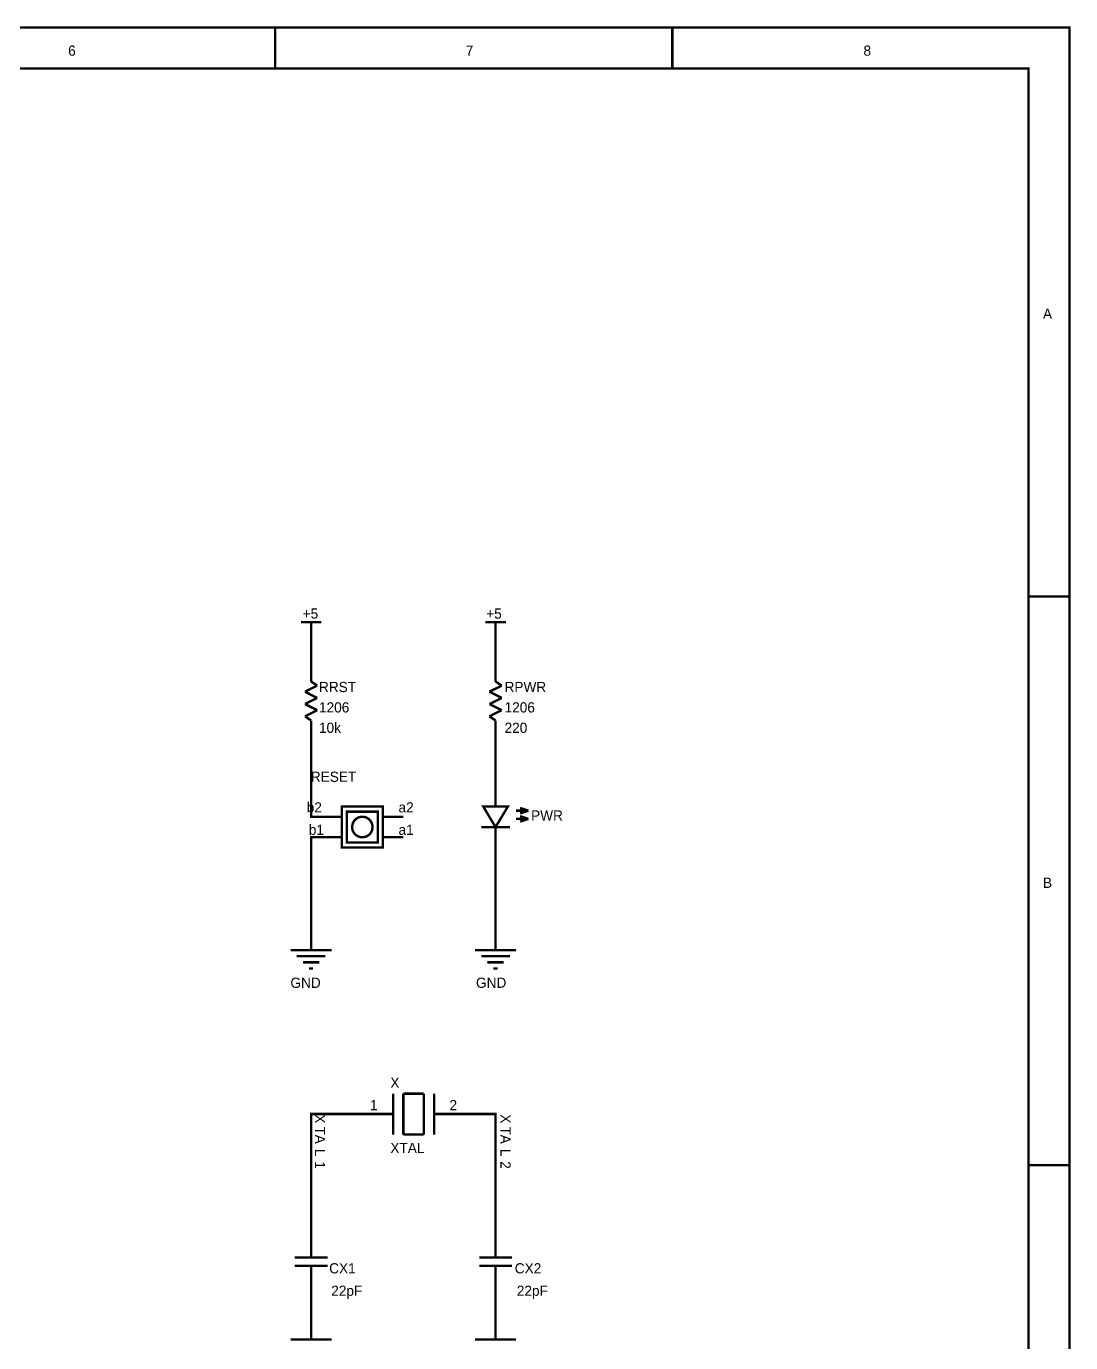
# Model space of a CAD drawing. Header units: millimetres. Extents: x 0 to 15.5, y 0 to 11.1.
# Drawn here: x 10.41 to 15.51, y 4.68 to 11.1 of the extents above; entities that cross this region are included whole.
import ezdxf

# ---------------------------------------------------------------- set-up
doc = ezdxf.new("R2010")
doc.units = ezdxf.units.MM
doc.header["$MEASUREMENT"] = 0
doc.layers.add('Sheet', color=255, linetype='Continuous')

msp = doc.modelspace()

# ---------------------------------------------------------------- linework, layer by layer
at = {"layer": 'Sheet'}
for points, const_width in [([(0, 11.0981), (15.5, 11.0981), (15.5, 0.0012), (0, 0.0012), (0, 11.0981)], 0.0118), ([(0, 11.0981), (0, 0.0012), (15.5, 0.0012), (15.5, 11.0981), (0, 11.0981), (0, 11.0981)], 0.0039), ([(0.2002, 10.8986), (15.3004, 10.8986), (15.3004, 0.2008), (0.2002, 0.2008), (0.2002, 10.8986)], 0.0118), ([(0.2002, 10.8986), (0.2002, 0.2008), (15.3004, 0.2008), (15.3004, 10.8986), (0.2002, 10.8986), (0.2002, 10.8986)], 0.0039), ([(11.9502, 7.2993), (11.9502, 7.0991), (12.1504, 7.0991), (12.1504, 7.2993), (11.9502, 7.2993), (11.9502, 7.2993)], 0.0118), ([(11.9502, 7.2993), (12.1504, 7.2993), (12.1504, 7.0991), (11.9502, 7.0991), (11.9502, 7.2993)], 0.0118), ([(11.9751, 7.2744), (11.9751, 7.1246), (12.1255, 7.1246), (12.1255, 7.2744), (11.9751, 7.2744), (11.9751, 7.2744)], 0.0118), ([(11.9751, 7.2744), (12.1255, 7.2744), (12.1255, 7.1246), (11.9751, 7.1246), (11.9751, 7.2744)], 0.0118), ([(12.7001, 7.1992), (12.6404, 7.2993), (12.7604, 7.2993), (12.7001, 7.1992)], 0.0118), ([(12.7001, 7.1992), (12.6404, 7.2993), (12.7604, 7.2993), (12.7001, 7.1992)], 0.0118)]:
    msp.add_lwpolyline(points, close=True, dxfattribs=dict(at, const_width=const_width))
at = {"layer": 'Sheet', "const_width": 0.0118}
for points in [[(11.625, 11.0981), (11.625, 10.8986)], [(13.5625, 11.0981), (13.5625, 10.8986)], [(15.5, 11.0981), (15.3004, 11.0981)], [(15.5, 11.0981), (15.5, 10.8986)], [(15.5, 8.3238), (15.3004, 8.3238)], [(11.7506, 8.1988), (11.8501, 8.1988)], [(11.8003, 8.0993), (11.8003, 8.1988)], [(12.6503, 8.1988), (12.7504, 8.1988)], [(12.7001, 8.0993), (12.7001, 8.1988)], [(11.8003, 8.0291), (11.8003, 8.0993)], [(12.7001, 8.0291), (12.7001, 8.0993)], [(11.8003, 7.929), (11.8003, 8.0291)], [(12.7001, 7.929), (12.7001, 8.0291)], [(11.8003, 7.9091), (11.8003, 7.929)], [(11.8302, 7.8892), (11.8003, 7.9091)], [(12.7001, 7.9091), (12.7001, 7.929)], [(12.7305, 7.8892), (12.7001, 7.9091)], [(11.7705, 7.8594), (11.8302, 7.8892)], [(11.8302, 7.8289), (11.7705, 7.8594)], [(11.7705, 7.7991), (11.8302, 7.8289)], [(12.6702, 7.8594), (12.7305, 7.8892)], [(12.7305, 7.8289), (12.6702, 7.8594)], [(12.6702, 7.7991), (12.7305, 7.8289)], [(11.8302, 7.7693), (11.7705, 7.7991)], [(11.7705, 7.7394), (11.8302, 7.7693)], [(12.7305, 7.7693), (12.6702, 7.7991)], [(12.6702, 7.7394), (12.7305, 7.7693)], [(11.8003, 7.7189), (11.7705, 7.7394)], [(11.8003, 7.699), (11.8003, 7.7189)], [(11.8003, 7.699), (11.8003, 7.5989)], [(12.7001, 7.7189), (12.6702, 7.7394)], [(12.7001, 7.699), (12.7001, 7.7189)], [(12.7001, 7.699), (12.7001, 7.5989)], [(11.8501, 7.2496), (11.8003, 7.2496), (11.8003, 7.5989)], [(12.7001, 7.3994), (12.7001, 7.5989)], [(12.7001, 7.2993), (12.7001, 7.3994)], [(11.9502, 7.2496), (11.8501, 7.2496)], [(12.0006, 7.1992), (12.0006, 7.2017), (12.0006, 7.2042), (12.0012, 7.2067), (12.0018, 7.2092), (12.0024, 7.2116), (12.003, 7.2141), (12.0037, 7.2166), (12.0043, 7.2191), (12.0055, 7.221), (12.0068, 7.2235), (12.008, 7.2253), (12.0093, 7.2272), (12.0105, 7.2297), (12.0118, 7.2315), (12.0136, 7.2334), (12.0155, 7.2346), (12.0167, 7.2365), (12.0186, 7.2384), (12.0205, 7.2396), (12.0223, 7.2409), (12.0248, 7.2421), (12.0267, 7.2433), (12.0285, 7.2446), (12.031, 7.2458), (12.0335, 7.2465), (12.0354, 7.2471), (12.0379, 7.2477), (12.0404, 7.2483), (12.0428, 7.2489), (12.0453, 7.2496), (12.0478, 7.2496), (12.0503, 7.2496)], [(12.0006, 7.1992), (12.0006, 7.2017), (12.0006, 7.2042), (12.0012, 7.2067), (12.0018, 7.2092), (12.0024, 7.2116), (12.003, 7.2141), (12.0037, 7.2166), (12.0043, 7.2191), (12.0055, 7.221), (12.0068, 7.2235), (12.008, 7.2253), (12.0093, 7.2272), (12.0105, 7.2297), (12.0118, 7.2315), (12.0136, 7.2334), (12.0155, 7.2346), (12.0167, 7.2365), (12.0186, 7.2384), (12.0205, 7.2396), (12.0223, 7.2409), (12.0248, 7.2421), (12.0267, 7.2433), (12.0285, 7.2446), (12.031, 7.2458), (12.0335, 7.2465), (12.0354, 7.2471), (12.0379, 7.2477), (12.0404, 7.2483), (12.0428, 7.2489), (12.0453, 7.2496), (12.0478, 7.2496), (12.0503, 7.2496)], [(12.0503, 7.2496), (12.0503, 7.2496)], [(12.0503, 7.2496), (12.0528, 7.2496), (12.0553, 7.2496), (12.0578, 7.2489), (12.0603, 7.2483), (12.0627, 7.2477), (12.0652, 7.2471), (12.0671, 7.2465), (12.0696, 7.2458), (12.0721, 7.2446), (12.0739, 7.2433), (12.0758, 7.2421), (12.0783, 7.2409), (12.0802, 7.2396), (12.082, 7.2384), (12.0839, 7.2365), (12.0851, 7.2346), (12.087, 7.2334), (12.0889, 7.2315), (12.0901, 7.2297), (12.0913, 7.2272), (12.0926, 7.2253), (12.0938, 7.2235), (12.0951, 7.221), (12.0963, 7.2191), (12.0969, 7.2166), (12.0976, 7.2141), (12.0982, 7.2116), (12.0988, 7.2092), (12.0994, 7.2067), (12.1, 7.2042), (12.1, 7.2017), (12.1, 7.1992)], [(12.0503, 7.2496), (12.0503, 7.2496)], [(12.0503, 7.2496), (12.0528, 7.2496), (12.0553, 7.2496), (12.0578, 7.2489), (12.0603, 7.2483), (12.0627, 7.2477), (12.0652, 7.2471), (12.0671, 7.2465), (12.0696, 7.2458), (12.0721, 7.2446), (12.0739, 7.2433), (12.0758, 7.2421), (12.0783, 7.2409), (12.0802, 7.2396), (12.082, 7.2384), (12.0839, 7.2365), (12.0851, 7.2346), (12.087, 7.2334), (12.0889, 7.2315), (12.0901, 7.2297), (12.0913, 7.2272), (12.0926, 7.2253), (12.0938, 7.2235), (12.0951, 7.221), (12.0963, 7.2191), (12.0969, 7.2166), (12.0976, 7.2141), (12.0982, 7.2116), (12.0988, 7.2092), (12.0994, 7.2067), (12.1, 7.2042), (12.1, 7.2017), (12.1, 7.1992)], [(12.1504, 7.2496), (12.2505, 7.2496)], [(12.8002, 7.2794), (12.8605, 7.2794)], [(12.8201, 7.2925), (12.8605, 7.2794)], [(12.8605, 7.2794), (12.8201, 7.2657)], [(12.8201, 7.2527), (12.8605, 7.239)], [(12.0503, 7.1495), (12.0478, 7.1495), (12.0453, 7.1495), (12.0428, 7.1501), (12.0404, 7.1507), (12.0379, 7.1513), (12.0354, 7.152), (12.0335, 7.1526), (12.031, 7.1532), (12.0285, 7.1545), (12.0267, 7.1557), (12.0248, 7.1569), (12.0223, 7.1582), (12.0205, 7.1594), (12.0186, 7.1607), (12.0167, 7.1625), (12.0155, 7.1638), (12.0136, 7.1656), (12.0118, 7.1675), (12.0105, 7.1694), (12.0093, 7.1712), (12.008, 7.1737), (12.0068, 7.1756), (12.0055, 7.1775), (12.0043, 7.1799), (12.0037, 7.1824), (12.003, 7.1843), (12.0024, 7.1868), (12.0018, 7.1893), (12.0012, 7.1918), (12.0006, 7.1942), (12.0006, 7.1967), (12.0006, 7.1992)], [(12.0006, 7.1992), (12.0006, 7.1992)], [(12.0503, 7.1495), (12.0478, 7.1495), (12.0453, 7.1495), (12.0428, 7.1501), (12.0404, 7.1507), (12.0379, 7.1513), (12.0354, 7.152), (12.0335, 7.1526), (12.031, 7.1532), (12.0285, 7.1545), (12.0267, 7.1557), (12.0248, 7.1569), (12.0223, 7.1582), (12.0205, 7.1594), (12.0186, 7.1607), (12.0167, 7.1625), (12.0155, 7.1638), (12.0136, 7.1656), (12.0118, 7.1675), (12.0105, 7.1694), (12.0093, 7.1712), (12.008, 7.1737), (12.0068, 7.1756), (12.0055, 7.1775), (12.0043, 7.1799), (12.0037, 7.1824), (12.003, 7.1843), (12.0024, 7.1868), (12.0018, 7.1893), (12.0012, 7.1918), (12.0006, 7.1942), (12.0006, 7.1967), (12.0006, 7.1992)], [(12.0006, 7.1992), (12.0006, 7.1992)], [(12.1, 7.1992), (12.1, 7.1967), (12.1, 7.1942), (12.0994, 7.1918), (12.0988, 7.1893), (12.0982, 7.1868), (12.0976, 7.1843), (12.0969, 7.1824), (12.0963, 7.1799), (12.0951, 7.1775), (12.0938, 7.1756), (12.0926, 7.1737), (12.0913, 7.1712), (12.0901, 7.1694), (12.0889, 7.1675), (12.087, 7.1656), (12.0851, 7.1638), (12.0839, 7.1625), (12.082, 7.1607), (12.0802, 7.1594), (12.0783, 7.1582), (12.0758, 7.1569), (12.0739, 7.1557), (12.0721, 7.1545), (12.0696, 7.1532), (12.0671, 7.1526), (12.0652, 7.152), (12.0627, 7.1513), (12.0603, 7.1507), (12.0578, 7.1501), (12.0553, 7.1495), (12.0528, 7.1495), (12.0503, 7.1495)], [(12.1, 7.1992), (12.1, 7.1967), (12.1, 7.1942), (12.0994, 7.1918), (12.0988, 7.1893), (12.0982, 7.1868), (12.0976, 7.1843), (12.0969, 7.1824), (12.0963, 7.1799), (12.0951, 7.1775), (12.0938, 7.1756), (12.0926, 7.1737), (12.0913, 7.1712), (12.0901, 7.1694), (12.0889, 7.1675), (12.087, 7.1656), (12.0851, 7.1638), (12.0839, 7.1625), (12.082, 7.1607), (12.0802, 7.1594), (12.0783, 7.1582), (12.0758, 7.1569), (12.0739, 7.1557), (12.0721, 7.1545), (12.0696, 7.1532), (12.0671, 7.1526), (12.0652, 7.152), (12.0627, 7.1513), (12.0603, 7.1507), (12.0578, 7.1501), (12.0553, 7.1495), (12.0528, 7.1495), (12.0503, 7.1495)], [(12.1, 7.1992), (12.1, 7.1992), (12.1, 7.1992), (12.1, 7.1992), (12.1, 7.1992), (12.1, 7.1992), (12.1, 7.1992), (12.1, 7.1992), (12.1, 7.1992), (12.1, 7.1992), (12.1, 7.1992), (12.1, 7.1992), (12.1, 7.1992), (12.1, 7.1992), (12.1, 7.1992), (12.1, 7.1992), (12.1, 7.1992), (12.1, 7.1992), (12.1, 7.1992), (12.1, 7.1992), (12.1, 7.1992), (12.1, 7.1992), (12.1, 7.1992), (12.1, 7.1992), (12.1, 7.1992), (12.1, 7.1992), (12.1, 7.1992), (12.1, 7.1992), (12.1, 7.1992), (12.1, 7.1992), (12.1, 7.1992), (12.1, 7.1992), (12.1, 7.1992)], [(12.1, 7.1992), (12.1, 7.1992)], [(12.1, 7.1992), (12.1, 7.1992), (12.1, 7.1992), (12.1, 7.1992), (12.1, 7.1992), (12.1, 7.1992), (12.1, 7.1992), (12.1, 7.1992), (12.1, 7.1992), (12.1, 7.1992), (12.1, 7.1992), (12.1, 7.1992), (12.1, 7.1992), (12.1, 7.1992), (12.1, 7.1992), (12.1, 7.1992), (12.1, 7.1992), (12.1, 7.1992), (12.1, 7.1992), (12.1, 7.1992), (12.1, 7.1992), (12.1, 7.1992), (12.1, 7.1992), (12.1, 7.1992), (12.1, 7.1992), (12.1, 7.1992), (12.1, 7.1992), (12.1, 7.1992), (12.1, 7.1992), (12.1, 7.1992), (12.1, 7.1992), (12.1, 7.1992), (12.1, 7.1992)], [(12.1, 7.1992), (12.1, 7.1992)], [(12.7703, 7.1992), (12.6304, 7.1992)], [(12.7001, 7.1992), (12.7001, 7.0991)], [(12.8002, 7.239), (12.8605, 7.239)], [(12.8605, 7.239), (12.8201, 7.2259)], [(11.8501, 7.1495), (11.8003, 7.1495), (11.8003, 6.6994)], [(11.9502, 7.1495), (11.8501, 7.1495)], [(12.1504, 7.1495), (12.2505, 7.1495)], [(12.7001, 7.0991), (12.7001, 6.6994)], [(11.8003, 6.6994), (11.8003, 6.5993)], [(12.7001, 6.6994), (12.7001, 6.5993)], [(11.7002, 6.5993), (11.9005, 6.5993)], [(11.7301, 6.5695), (11.87, 6.5695)], [(12.6006, 6.5993), (12.8002, 6.5993)], [(12.6304, 6.5695), (12.7703, 6.5695)], [(11.7606, 6.5397), (11.8401, 6.5397)], [(11.7904, 6.5092), (11.8103, 6.5092)], [(12.6603, 6.5397), (12.7405, 6.5397)], [(12.6901, 6.5092), (12.71, 6.5092)], [(12.2002, 5.8994), (12.2002, 5.6998)], [(12.2505, 5.6998), (12.2505, 5.8994)], [(12.2505, 5.8994), (12.35, 5.8994)], [(12.35, 5.8994), (12.35, 5.6998)], [(12.4004, 5.8994), (12.4004, 5.6998)], [(11.8003, 5.2), (11.8003, 5.7999), (12.1, 5.7999)], [(12.2002, 5.7999), (12.1, 5.7999)], [(12.4004, 5.7999), (12.5005, 5.7999)], [(12.7001, 5.2), (12.7001, 5.7999), (12.5005, 5.7999)], [(12.35, 5.6998), (12.2505, 5.6998)], [(15.5, 5.55), (15.3004, 5.55)], [(11.8003, 5.0999), (11.8003, 5.2)], [(12.7001, 5.0999), (12.7001, 5.2)], [(11.8806, 5.0999), (11.7201, 5.0999)], [(12.7803, 5.0999), (12.6205, 5.0999)], [(11.8806, 5.0595), (11.7201, 5.0595)], [(11.8003, 5.0595), (11.8003, 4.9601)], [(12.7803, 5.0595), (12.6205, 5.0595)], [(12.7001, 5.0595), (12.7001, 4.9601)], [(11.8003, 4.7997), (11.8003, 4.9601)], [(12.7001, 4.7997), (12.7001, 4.9601)], [(11.8003, 4.7997), (11.8003, 4.7002)], [(12.7001, 4.7997), (12.7001, 4.7002)], [(11.7002, 4.7002), (11.9005, 4.7002)], [(12.6006, 4.7002), (12.8002, 4.7002)]]:
    msp.add_lwpolyline(points, dxfattribs=at)

# ---------------------------------------------------------------- texts
at = {"layer": 'Sheet'}
for s, height, p in [('6', 0.0497, (10.6152, 10.9608)), ('7', 0.0497, (12.5552, 10.9608)), ('8', 0.0497, (14.4952, 10.9608)), ('A', 0.0497, (15.3707, 9.6777)), ('+5', 0.04973, (11.7593, 8.2156)), ('+5', 0.04973, (12.6547, 8.2156)), ('RRST', 0.04973, (11.8389, 7.8575)), ('RPWR', 0.04973, (12.7442, 7.8575)), ('1206', 0.04973, (11.8389, 7.7581)), ('1206', 0.04973, (12.7442, 7.7581)), ('10k', 0.04973, (11.8389, 7.6586)), ('220', 0.04973, (12.7442, 7.6586)), ('RESET', 0.04973, (11.7991, 7.4199)), ('b2', 0.04973, (11.7792, 7.2707)), ('a2', 0.04973, (12.2269, 7.2707)), ('PWR', 0.04973, (12.8736, 7.2309)), ('b1', 0.04973, (11.7892, 7.1613)), ('a1', 0.04973, (12.2269, 7.1613)), ('B', 0.0497, (15.3707, 6.9027)), ('GND', 0.04973, (11.6996, 6.4153)), ('GND', 0.04973, (12.6049, 6.4153)), ('X', 0.0497, (12.1871, 5.928)), ('1', 0.0497, (12.0876, 5.8185)), ('2', 0.0497, (12.4756, 5.8185)), ('XTAL', 0.04973, (12.1871, 5.6097)), ('CX1', 0.04973, (11.8886, 5.0228)), ('CX2', 0.04973, (12.794, 5.0228)), ('22pF', 0.04973, (11.8986, 4.9134)), ('22pF', 0.04973, (12.8039, 4.9134))]:
    msp.add_text(s, height=height, dxfattribs=at).set_placement(p)
for s, p in [('X', (11.819, 5.7987)), ('X', (12.7243, 5.7987)), ('T', (11.819, 5.739)), ('T', (12.7243, 5.739)), ('A', (11.819, 5.6992)), ('A', (12.7243, 5.6992)), ('L', (11.819, 5.6296)), ('L', (12.7243, 5.6296)), ('1', (11.819, 5.5699)), ('2', (12.7243, 5.5699))]:
    msp.add_text(s, height=0.0497, rotation=270, dxfattribs=at).set_placement(p)

doc.saveas('drawing.dxf')
